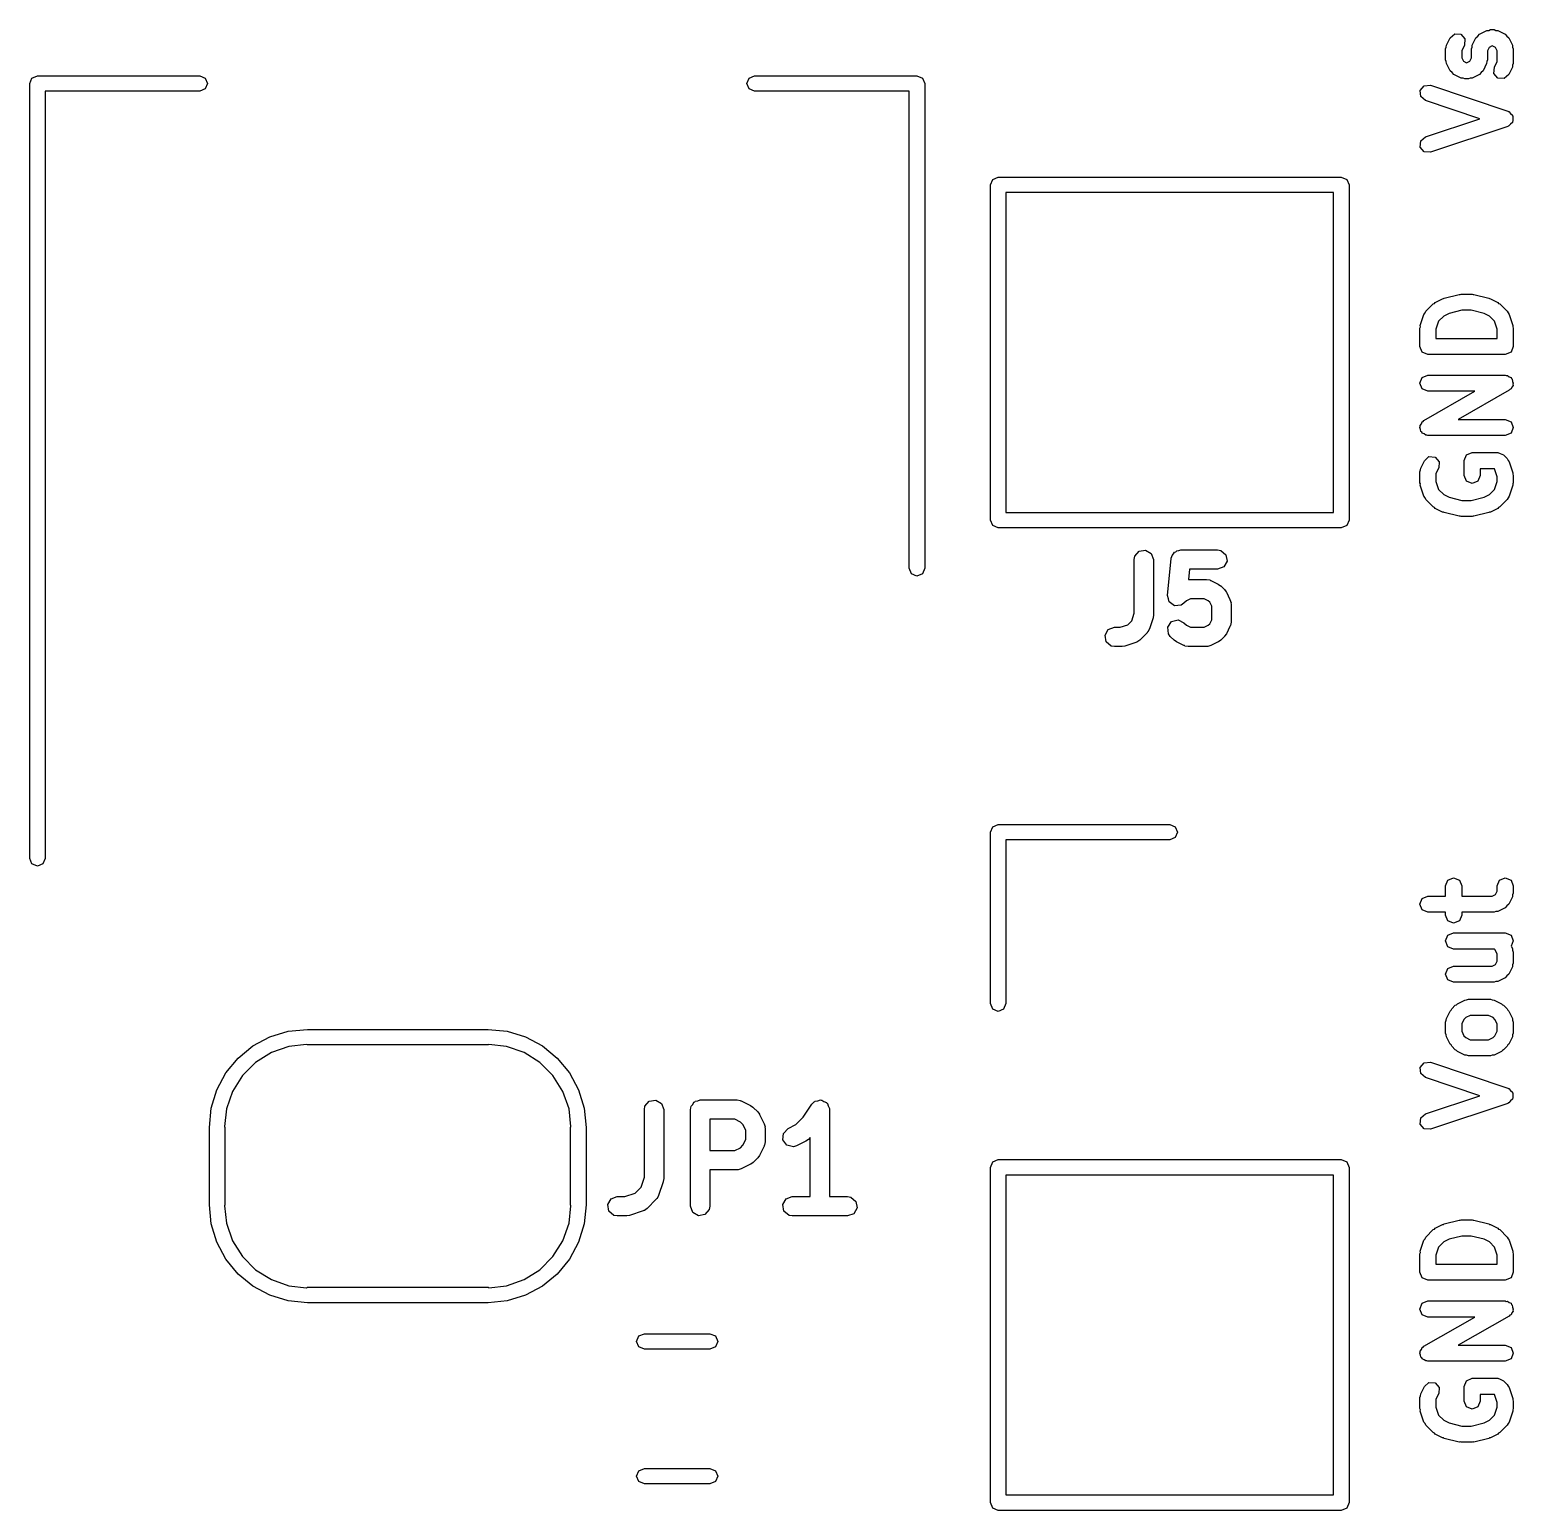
# Model space of a CAD drawing. Extents: x 83 to 117, y -104 to -70.4.
# Drawn here: x 105.13 to 116.63, y -97.25 to -85.77 of the extents above; entities that cross this region are included whole.
import ezdxf

# ---------------------------------------------------------------- set-up
doc = ezdxf.new("R2010")
doc.units = 0
doc.layers.add('BLACK', color=7, linetype='CONTINUOUS')

msp = doc.modelspace()

# ---------------------------------------------------------------- linework, layer by layer
at = {"layer": 'BLACK', "linetype": 'CONTINUOUS'}
for p, q in [((116.144, -85.8292), (116.18, -85.7978)), ((116.18, -85.7978), (116.228, -85.8012)), ((116.228, -85.8012), (116.259, -85.8374)), ((116.344, -85.8292), (116.359, -85.8162)), ((116.359, -85.8162), (116.372, -85.8012)), ((116.372, -85.8012), (116.429, -85.7727)), ((116.429, -85.7727), (116.444, -85.7716)), ((116.444, -85.7716), (116.457, -85.7661)), ((116.457, -85.7661), (116.486, -85.7661)), ((116.486, -85.7661), (116.499, -85.7716)), ((116.499, -85.7716), (116.514, -85.7727)), ((116.514, -85.7727), (116.571, -85.8012)), ((116.571, -85.8012), (116.584, -85.8162)), ((116.584, -85.8162), (116.599, -85.8292)), ((116.109, -85.9143), (116.114, -85.9008)), ((116.109, -86), (116.109, -85.9143)), ((116.114, -85.9008), (116.116, -85.8863)), ((116.116, -85.8863), (116.144, -85.8292)), ((116.256, -85.8851), (116.234, -85.929)), ((116.234, -85.929), (116.234, -85.9852)), ((116.259, -85.8374), (116.256, -85.8851)), ((116.309, -85.9143), (116.314, -85.9008)), ((116.309, -85.9852), (116.309, -85.9143)), ((116.314, -85.9008), (116.316, -85.8863)), ((116.316, -85.8863), (116.344, -85.8292)), ((116.447, -85.9037), (116.434, -85.929)), ((116.434, -85.929), (116.434, -86)), ((116.471, -85.8913), (116.447, -85.9037)), ((116.496, -85.9037), (116.471, -85.8913)), ((116.509, -85.929), (116.496, -85.9037)), ((116.509, -86.0138), (116.509, -85.929)), ((116.599, -85.8292), (116.627, -85.8863)), ((116.627, -85.8863), (116.628, -85.9008)), ((116.628, -85.9008), (116.634, -85.9143)), ((116.634, -85.9143), (116.634, -86.0286)), ((116.114, -86.0134), (116.109, -86)), ((116.116, -86.028), (116.114, -86.0134)), ((116.144, -86.0851), (116.116, -86.028)), ((116.234, -85.9852), (116.247, -86.0106)), ((116.247, -86.0106), (116.271, -86.023)), ((116.271, -86.023), (116.296, -86.0106)), ((116.296, -86.0106), (116.309, -85.9852)), ((116.427, -86.028), (116.399, -86.0851)), ((116.428, -86.0134), (116.427, -86.028)), ((116.434, -86), (116.428, -86.0134)), ((116.487, -86.0578), (116.509, -86.0138)), ((116.628, -86.042), (116.627, -86.0565)), ((116.634, -86.0286), (116.628, -86.042)), ((105.13, -86.1837), (105.148, -86.1412)), ((105.148, -86.1412), (105.19, -86.1237)), ((105.19, -86.1237), (106.45, -86.1237)), ((106.45, -86.1237), (106.492, -86.1412)), ((106.492, -86.1412), (106.51, -86.1837)), ((110.69, -86.1837), (110.708, -86.1412)), ((110.708, -86.1412), (110.75, -86.1237)), ((110.75, -86.1237), (112.01, -86.1237)), ((112.01, -86.1237), (112.052, -86.1412)), ((112.052, -86.1412), (112.07, -86.1837)), ((116.159, -86.0981), (116.144, -86.0851)), ((116.172, -86.113), (116.159, -86.0981)), ((116.229, -86.1416), (116.172, -86.113)), ((116.244, -86.1426), (116.229, -86.1416)), ((116.257, -86.1482), (116.244, -86.1426)), ((116.286, -86.1482), (116.257, -86.1482)), ((116.299, -86.1426), (116.286, -86.1482)), ((116.314, -86.1416), (116.299, -86.1426)), ((116.371, -86.113), (116.314, -86.1416)), ((116.384, -86.0981), (116.371, -86.113)), ((116.399, -86.0851), (116.384, -86.0981)), ((116.484, -86.1055), (116.487, -86.0578)), ((116.515, -86.1416), (116.484, -86.1055)), ((116.563, -86.145), (116.515, -86.1416)), ((116.599, -86.1137), (116.563, -86.145)), ((116.627, -86.0565), (116.599, -86.1137)), ((105.13, -92.1937), (105.13, -86.1837)), ((106.45, -86.2437), (105.25, -86.2437)), ((105.25, -86.2437), (105.25, -92.1937)), ((106.492, -86.2261), (106.45, -86.2437)), ((106.51, -86.1837), (106.492, -86.2261)), ((110.708, -86.2261), (110.69, -86.1837)), ((110.75, -86.2437), (110.708, -86.2261)), ((111.95, -86.2437), (110.75, -86.2437)), ((111.95, -89.9437), (111.95, -86.2437)), ((112.07, -86.1837), (112.07, -89.9437)), ((115.912, -86.2374), (115.943, -86.2012)), ((115.916, -86.2851), (115.912, -86.2374)), ((115.943, -86.2012), (115.991, -86.1978)), ((115.991, -86.1978), (116.591, -86.3978)), ((115.952, -86.3164), (115.916, -86.2851)), ((116.374, -86.4571), (115.952, -86.3164)), ((115.952, -86.5978), (116.374, -86.4571)), ((116.591, -86.3978), (116.595, -86.4009)), ((116.595, -86.4009), (116.599, -86.4012)), ((116.599, -86.4012), (116.612, -86.4162)), ((116.612, -86.4981), (116.599, -86.513)), ((116.612, -86.4162), (116.627, -86.4292)), ((116.627, -86.4851), (116.612, -86.4981)), ((116.627, -86.4292), (116.628, -86.4338)), ((116.628, -86.4804), (116.627, -86.4851)), ((116.628, -86.4338), (116.631, -86.4374)), ((116.631, -86.4769), (116.628, -86.4804)), ((116.631, -86.4374), (116.629, -86.4571)), ((116.629, -86.4571), (116.631, -86.4769)), ((115.916, -86.6292), (115.952, -86.5978)), ((116.591, -86.5164), (115.991, -86.7164)), ((116.595, -86.5134), (116.591, -86.5164)), ((116.599, -86.513), (116.595, -86.5134)), ((115.912, -86.6769), (115.916, -86.6292)), ((115.943, -86.713), (115.912, -86.6769)), ((115.991, -86.7164), (115.943, -86.713)), ((112.58, -86.97), (112.598, -86.9276)), ((112.58, -89.57), (112.58, -86.97)), ((112.598, -86.9276), (112.64, -86.91)), ((112.64, -86.91), (115.3, -86.91)), ((115.3, -86.91), (115.342, -86.9276)), ((115.342, -86.9276), (115.36, -86.97)), ((115.36, -86.97), (115.36, -89.57)), ((112.7, -87.03), (112.7, -89.51)), ((115.24, -87.03), (112.7, -87.03)), ((115.24, -89.51), (115.24, -87.03)), ((116.013, -87.8929), (116.022, -87.889)), ((116.022, -87.889), (116.029, -87.8812)), ((116.029, -87.8812), (116.086, -87.8527)), ((116.086, -87.8527), (116.093, -87.8522)), ((116.093, -87.8522), (116.099, -87.8479)), ((116.099, -87.8479), (116.213, -87.8194)), ((116.213, -87.8194), (116.221, -87.8205)), ((116.221, -87.8205), (116.229, -87.8175)), ((116.229, -87.8175), (116.314, -87.8175)), ((116.314, -87.8175), (116.322, -87.8205)), ((116.322, -87.8205), (116.329, -87.8194)), ((116.329, -87.8194), (116.444, -87.8479)), ((116.444, -87.8479), (116.449, -87.8522)), ((116.449, -87.8522), (116.457, -87.8527)), ((116.457, -87.8527), (116.514, -87.8812)), ((116.514, -87.8812), (116.52, -87.889)), ((116.52, -87.889), (116.53, -87.8929)), ((115.912, -88.0602), (115.941, -87.9745)), ((115.941, -87.9745), (115.95, -87.9635)), ((115.95, -87.9635), (115.956, -87.9501)), ((115.956, -87.9501), (116.013, -87.8929)), ((116.094, -87.9885), (116.055, -88.028)), ((116.136, -87.9675), (116.094, -87.9885)), ((116.236, -87.9425), (116.136, -87.9675)), ((116.307, -87.9425), (116.236, -87.9425)), ((116.407, -87.9675), (116.307, -87.9425)), ((116.449, -87.9885), (116.407, -87.9675)), ((116.488, -88.028), (116.449, -87.9885)), ((116.53, -87.8929), (116.587, -87.9501)), ((116.587, -87.9501), (116.593, -87.9635)), ((116.593, -87.9635), (116.602, -87.9745)), ((116.602, -87.9745), (116.631, -88.0602)), ((115.909, -88.08), (115.913, -88.0705)), ((115.909, -88.2229), (115.909, -88.08)), ((115.913, -88.0705), (115.912, -88.0602)), ((116.055, -88.028), (116.034, -88.0901)), ((116.034, -88.0901), (116.034, -88.1604)), ((116.509, -88.0901), (116.488, -88.028)), ((116.509, -88.1604), (116.509, -88.0901)), ((116.631, -88.0602), (116.63, -88.0705)), ((116.63, -88.0705), (116.634, -88.08)), ((116.634, -88.08), (116.634, -88.2229)), ((115.927, -88.2671), (115.909, -88.2229)), ((116.034, -88.1604), (116.509, -88.1604)), ((116.634, -88.2229), (116.616, -88.2671)), ((115.971, -88.2854), (115.927, -88.2671)), ((116.571, -88.2854), (115.971, -88.2854)), ((116.616, -88.2671), (116.571, -88.2854)), ((115.909, -88.5086), (115.927, -88.4644)), ((115.927, -88.4644), (115.971, -88.4461)), ((115.971, -88.4461), (116.571, -88.4461)), ((116.571, -88.4461), (116.579, -88.4494)), ((116.579, -88.4494), (116.588, -88.4483)), ((116.588, -88.4483), (116.601, -88.4582)), ((116.601, -88.4582), (116.616, -88.4644)), ((116.616, -88.4644), (116.619, -88.4723)), ((115.927, -88.5528), (115.909, -88.5086)), ((115.971, -88.5711), (115.927, -88.5528)), ((115.94, -88.7972), (116.336, -88.5711)), ((116.336, -88.5711), (115.971, -88.5711)), ((116.602, -88.5628), (116.207, -88.7889)), ((116.608, -88.556), (116.602, -88.5628)), ((116.616, -88.5528), (116.608, -88.556)), ((116.622, -88.5378), (116.616, -88.5528)), ((116.619, -88.4723), (116.626, -88.4776)), ((116.632, -88.525), (116.622, -88.5378)), ((116.626, -88.4776), (116.628, -88.4936)), ((116.628, -88.4936), (116.634, -88.5086)), ((116.634, -88.5086), (116.631, -88.5165)), ((116.631, -88.5165), (116.632, -88.525)), ((115.921, -88.8222), (115.927, -88.8072)), ((115.927, -88.8072), (115.935, -88.8039)), ((115.935, -88.8039), (115.94, -88.7972)), ((116.207, -88.7889), (116.571, -88.7889)), ((116.571, -88.7889), (116.616, -88.8072)), ((116.616, -88.8072), (116.634, -88.8514)), ((115.909, -88.8514), (115.912, -88.8435)), ((115.915, -88.8664), (115.909, -88.8514)), ((115.911, -88.835), (115.921, -88.8222)), ((115.912, -88.8435), (115.911, -88.835)), ((115.917, -88.8824), (115.915, -88.8664)), ((115.924, -88.8877), (115.917, -88.8824)), ((115.927, -88.8956), (115.924, -88.8877)), ((115.942, -88.9018), (115.927, -88.8956)), ((115.955, -88.9117), (115.942, -88.9018)), ((115.963, -88.9106), (115.955, -88.9117)), ((115.971, -88.9139), (115.963, -88.9106)), ((116.571, -88.9139), (115.971, -88.9139)), ((116.616, -88.8956), (116.571, -88.9139)), ((116.634, -88.8514), (116.616, -88.8956)), ((115.916, -89.1663), (115.944, -89.1092)), ((115.944, -89.1092), (115.98, -89.0778)), ((115.98, -89.0778), (116.028, -89.0812)), ((116.028, -89.0812), (116.059, -89.1174)), ((116.059, -89.1174), (116.056, -89.1651)), ((116.252, -89.1086), (116.27, -89.0644)), ((116.252, -89.2229), (116.252, -89.1086)), ((116.27, -89.0644), (116.314, -89.0461)), ((116.314, -89.0461), (116.514, -89.0461)), ((116.514, -89.0461), (116.533, -89.0537)), ((116.533, -89.0537), (116.558, -89.0644)), ((116.558, -89.0644), (116.587, -89.0929)), ((116.587, -89.0929), (116.593, -89.1064)), ((116.593, -89.1064), (116.602, -89.1174)), ((116.602, -89.1174), (116.631, -89.2031)), ((115.909, -89.1943), (115.914, -89.1808)), ((115.909, -89.28), (115.909, -89.1943)), ((115.914, -89.1808), (115.916, -89.1663)), ((116.056, -89.1651), (116.034, -89.209)), ((116.034, -89.209), (116.034, -89.2699)), ((116.034, -89.2699), (116.055, -89.332)), ((116.27, -89.2671), (116.252, -89.2229)), ((116.314, -89.2854), (116.27, -89.2671)), ((116.358, -89.2671), (116.314, -89.2854)), ((116.377, -89.2229), (116.358, -89.2671)), ((116.488, -89.1711), (116.377, -89.1711)), ((116.377, -89.1711), (116.377, -89.2229)), ((116.509, -89.233), (116.488, -89.1711)), ((116.488, -89.332), (116.509, -89.2699)), ((116.509, -89.2699), (116.509, -89.233)), ((116.631, -89.2031), (116.63, -89.2134)), ((116.63, -89.2134), (116.634, -89.2229)), ((116.634, -89.2229), (116.634, -89.28)), ((115.913, -89.2895), (115.909, -89.28)), ((115.912, -89.2998), (115.913, -89.2895)), ((115.941, -89.3855), (115.912, -89.2998)), ((115.95, -89.3965), (115.941, -89.3855)), ((116.055, -89.332), (116.094, -89.3715)), ((116.094, -89.3715), (116.136, -89.3925)), ((116.407, -89.3925), (116.449, -89.3715)), ((116.449, -89.3715), (116.488, -89.332)), ((116.602, -89.3855), (116.593, -89.3965)), ((116.631, -89.2998), (116.602, -89.3855)), ((116.634, -89.28), (116.63, -89.2895)), ((116.63, -89.2895), (116.631, -89.2998)), ((115.956, -89.4099), (115.95, -89.3965)), ((116.013, -89.4671), (115.956, -89.4099)), ((116.022, -89.471), (116.013, -89.4671)), ((116.029, -89.4788), (116.022, -89.471)), ((116.086, -89.5073), (116.029, -89.4788)), ((116.136, -89.3925), (116.236, -89.4175)), ((116.236, -89.4175), (116.307, -89.4175)), ((116.307, -89.4175), (116.407, -89.3925)), ((116.514, -89.4788), (116.457, -89.5073)), ((116.52, -89.471), (116.514, -89.4788)), ((116.53, -89.4671), (116.52, -89.471)), ((116.587, -89.4099), (116.53, -89.4671)), ((116.593, -89.3965), (116.587, -89.4099)), ((112.598, -89.6124), (112.58, -89.57)), ((112.64, -89.63), (112.598, -89.6124)), ((112.7, -89.51), (115.24, -89.51)), ((115.342, -89.6124), (115.3, -89.63)), ((115.36, -89.57), (115.342, -89.6124)), ((116.093, -89.5078), (116.086, -89.5073)), ((116.099, -89.5121), (116.093, -89.5078)), ((116.213, -89.5406), (116.099, -89.5121)), ((116.221, -89.5395), (116.213, -89.5406)), ((116.229, -89.5425), (116.221, -89.5395)), ((116.314, -89.5425), (116.229, -89.5425)), ((116.322, -89.5395), (116.314, -89.5425)), ((116.329, -89.5406), (116.322, -89.5395)), ((116.444, -89.5121), (116.329, -89.5406)), ((116.449, -89.5078), (116.444, -89.5121)), ((116.457, -89.5073), (116.449, -89.5078)), ((115.3, -89.63), (112.64, -89.63)), ((113.7, -89.8505), (113.733, -89.8112)), ((113.733, -89.8112), (113.783, -89.8023)), ((113.783, -89.8023), (113.827, -89.8279)), ((113.827, -89.8279), (113.845, -89.8761)), ((113.983, -89.8604), (113.988, -89.8436)), ((113.988, -89.8436), (114, -89.8325)), ((114, -89.8325), (114.008, -89.8187)), ((114.008, -89.8187), (114.017, -89.8151)), ((114.017, -89.8151), (114.025, -89.8078)), ((114.025, -89.8078), (114.041, -89.8066)), ((114.041, -89.8066), (114.056, -89.8011)), ((114.056, -89.8011), (114.341, -89.8011)), ((114.341, -89.8011), (114.367, -89.8057)), ((114.367, -89.8057), (114.406, -89.8386)), ((114.406, -89.8386), (114.415, -89.8892)), ((111.968, -89.9861), (111.95, -89.9437)), ((112.07, -89.9437), (112.052, -89.9861)), ((113.695, -89.8761), (113.7, -89.8505)), ((113.695, -90.2925), (113.695, -89.8761)), ((113.845, -89.8761), (113.845, -90.3047)), ((113.953, -90.1544), (113.981, -89.8687)), ((113.981, -89.8687), (113.982, -89.8648)), ((113.982, -89.8631), (113.983, -89.8604)), ((113.982, -89.8648), (113.982, -89.8631)), ((114.124, -89.9511), (114.116, -90.0297)), ((114.341, -89.9511), (114.124, -89.9511)), ((114.39, -89.9336), (114.341, -89.9511)), ((114.415, -89.8892), (114.39, -89.9336)), ((112.01, -90.0037), (111.968, -89.9861)), ((112.052, -89.9861), (112.01, -90.0037)), ((114.116, -90.0297), (114.256, -90.0297)), ((114.256, -90.0297), (114.281, -90.0342)), ((114.281, -90.0342), (114.285, -90.0371)), ((114.285, -90.0371), (114.289, -90.0376)), ((114.289, -90.0376), (114.346, -90.0662)), ((114.346, -90.0662), (114.364, -90.0795)), ((113.952, -90.1553), (113.953, -90.1549)), ((113.959, -90.1797), (113.952, -90.1553)), ((113.953, -90.1549), (113.953, -90.1544)), ((113.965, -90.2041), (113.959, -90.1797)), ((114.131, -90.1797), (114.1, -90.1949)), ((114.238, -90.1797), (114.131, -90.1797)), ((114.268, -90.1949), (114.238, -90.1797)), ((114.364, -90.0795), (114.366, -90.0802)), ((114.366, -90.0802), (114.394, -90.1088)), ((114.394, -90.1088), (114.407, -90.1272)), ((114.407, -90.1272), (114.409, -90.1283)), ((114.409, -90.1283), (114.437, -90.1854)), ((114.437, -90.1854), (114.445, -90.2104)), ((113.676, -90.3499), (113.695, -90.2925)), ((113.845, -90.3047), (113.841, -90.3268)), ((113.966, -90.2044), (113.965, -90.2041)), ((113.966, -90.2049), (113.966, -90.2044)), ((113.986, -90.2193), (113.966, -90.2049)), ((114.007, -90.234), (113.986, -90.2193)), ((114.008, -90.2343), (114.007, -90.234)), ((114.007, -90.234), (114.007, -90.234)), ((114.033, -90.2321), (114.008, -90.2343)), ((114.058, -90.2302), (114.033, -90.2321)), ((114.059, -90.2298), (114.058, -90.2299)), ((114.058, -90.2299), (114.058, -90.2302)), ((114.08, -90.2149), (114.059, -90.2298)), ((114.1, -90.1949), (114.08, -90.2149)), ((114.28, -90.2063), (114.268, -90.1949)), ((114.295, -90.2367), (114.28, -90.2063)), ((114.295, -90.3441), (114.295, -90.2367)), ((114.445, -90.2104), (114.443, -90.2148)), ((114.443, -90.2148), (114.445, -90.219)), ((114.445, -90.219), (114.445, -90.3618)), ((113.468, -90.4631), (113.493, -90.4187)), ((113.493, -90.4187), (113.541, -90.4011)), ((113.541, -90.4011), (113.586, -90.4011)), ((113.586, -90.4011), (113.644, -90.382)), ((113.644, -90.382), (113.676, -90.3499)), ((113.813, -90.4141), (113.8, -90.437)), ((113.841, -90.3284), (113.813, -90.4141)), ((113.841, -90.3268), (113.841, -90.3284)), ((113.955, -90.3996), (113.984, -90.3575)), ((113.959, -90.4507), (113.955, -90.3996)), ((113.984, -90.3575), (114.034, -90.3443)), ((114.034, -90.3443), (114.08, -90.366)), ((114.08, -90.366), (114.1, -90.3859)), ((114.1, -90.3859), (114.131, -90.4011)), ((114.131, -90.4011), (114.238, -90.4011)), ((114.238, -90.4011), (114.268, -90.3859)), ((114.268, -90.3859), (114.28, -90.3746)), ((114.28, -90.3746), (114.295, -90.3441)), ((114.437, -90.3954), (114.409, -90.4525)), ((114.438, -90.3909), (114.437, -90.3954)), ((114.44, -90.3875), (114.438, -90.3909)), ((114.445, -90.3618), (114.44, -90.3875)), ((113.476, -90.5136), (113.468, -90.4631)), ((113.516, -90.5466), (113.476, -90.5136)), ((113.708, -90.5187), (113.622, -90.5473)), ((113.712, -90.5159), (113.708, -90.5187)), ((113.716, -90.5155), (113.712, -90.5159)), ((113.737, -90.5006), (113.716, -90.5155)), ((113.794, -90.4434), (113.737, -90.5006)), ((113.796, -90.4394), (113.794, -90.4434)), ((113.8, -90.437), (113.796, -90.4394)), ((113.974, -90.472), (113.959, -90.4507)), ((114.003, -90.5006), (113.974, -90.472)), ((114.004, -90.5013), (114.003, -90.5006)), ((114.022, -90.5146), (114.004, -90.5013)), ((114.079, -90.5432), (114.022, -90.5146)), ((114.346, -90.5146), (114.289, -90.5432)), ((114.348, -90.5135), (114.346, -90.5146)), ((114.366, -90.5006), (114.348, -90.5135)), ((114.394, -90.472), (114.366, -90.5006)), ((114.395, -90.4705), (114.394, -90.472)), ((114.409, -90.4525), (114.395, -90.4705)), ((113.541, -90.5511), (113.516, -90.5466)), ((113.599, -90.5511), (113.541, -90.5511)), ((113.6, -90.5506), (113.599, -90.5511)), ((113.622, -90.5473), (113.6, -90.5506)), ((114.084, -90.5437), (114.079, -90.5432)), ((114.087, -90.5466), (114.084, -90.5437)), ((114.113, -90.5511), (114.087, -90.5466)), ((114.256, -90.5511), (114.113, -90.5511)), ((114.26, -90.5496), (114.256, -90.5511)), ((114.264, -90.5506), (114.26, -90.5496)), ((114.289, -90.5432), (114.264, -90.5506)), ((112.58, -91.99), (112.598, -91.9476)), ((112.58, -93.32), (112.58, -91.99)), ((112.598, -91.9476), (112.64, -91.93)), ((112.64, -91.93), (113.97, -91.93)), ((113.97, -91.93), (114.012, -91.9476)), ((114.012, -91.9476), (114.03, -91.99)), ((114.03, -91.99), (114.012, -92.0324)), ((113.97, -92.05), (112.7, -92.05)), ((112.7, -92.05), (112.7, -93.32)), ((114.012, -92.0324), (113.97, -92.05)), ((105.148, -92.2361), (105.13, -92.1937)), ((105.19, -92.2537), (105.148, -92.2361)), ((105.232, -92.2361), (105.19, -92.2537)), ((105.25, -92.1937), (105.232, -92.2361)), ((116.109, -92.4057), (116.127, -92.3615)), ((116.127, -92.3615), (116.171, -92.3432)), ((116.171, -92.3432), (116.216, -92.3615)), ((116.216, -92.3615), (116.234, -92.4057)), ((116.509, -92.4057), (116.527, -92.3615)), ((116.527, -92.3615), (116.571, -92.3432)), ((116.571, -92.3432), (116.616, -92.3615)), ((116.616, -92.3615), (116.634, -92.4057)), ((115.927, -92.5044), (115.971, -92.4861)), ((115.971, -92.4861), (116.109, -92.4861)), ((116.109, -92.4861), (116.109, -92.4057)), ((116.234, -92.4057), (116.234, -92.4861)), ((116.234, -92.4861), (116.471, -92.4861)), ((116.471, -92.4861), (116.496, -92.4734)), ((116.496, -92.4734), (116.509, -92.4481)), ((116.509, -92.4481), (116.509, -92.4057)), ((116.627, -92.4908), (116.599, -92.548)), ((116.628, -92.4763), (116.627, -92.4908)), ((116.634, -92.4629), (116.628, -92.4763)), ((116.634, -92.4057), (116.634, -92.4629)), ((115.909, -92.5486), (115.927, -92.5044)), ((115.927, -92.5928), (115.909, -92.5486)), ((115.971, -92.6111), (115.927, -92.5928)), ((116.499, -92.6055), (116.486, -92.6111)), ((116.514, -92.6045), (116.499, -92.6055)), ((116.571, -92.5759), (116.514, -92.6045)), ((116.584, -92.5609), (116.571, -92.5759)), ((116.599, -92.548), (116.584, -92.5609)), ((116.109, -92.6111), (115.971, -92.6111)), ((116.109, -92.6343), (116.109, -92.6111)), ((116.127, -92.6785), (116.109, -92.6343)), ((116.171, -92.6968), (116.127, -92.6785)), ((116.216, -92.6785), (116.171, -92.6968)), ((116.234, -92.6343), (116.216, -92.6785)), ((116.486, -92.6111), (116.234, -92.6111)), ((116.234, -92.6111), (116.234, -92.6343)), ((116.109, -92.8343), (116.127, -92.7901)), ((116.127, -92.8785), (116.109, -92.8343)), ((116.127, -92.7901), (116.171, -92.7718)), ((116.171, -92.7718), (116.571, -92.7718)), ((116.571, -92.7718), (116.616, -92.7901)), ((116.616, -92.7901), (116.634, -92.8343)), ((116.634, -92.8343), (116.618, -92.8731)), ((116.171, -92.8968), (116.127, -92.8785)), ((116.488, -92.8968), (116.171, -92.8968)), ((116.491, -92.8999), (116.488, -92.8968)), ((116.509, -92.9348), (116.491, -92.8999)), ((116.509, -92.991), (116.509, -92.9348)), ((116.618, -92.8731), (116.627, -92.892)), ((116.627, -92.892), (116.628, -92.9066)), ((116.628, -92.9066), (116.634, -92.92)), ((116.634, -92.92), (116.634, -93.0057)), ((116.109, -93.0914), (116.127, -93.0472)), ((116.127, -93.0472), (116.171, -93.0289)), ((116.171, -93.0289), (116.471, -93.0289)), ((116.471, -93.0289), (116.496, -93.0163)), ((116.496, -93.0163), (116.509, -92.991)), ((116.627, -93.0337), (116.599, -93.0908)), ((116.628, -93.0192), (116.627, -93.0337)), ((116.634, -93.0057), (116.628, -93.0192)), ((116.127, -93.1356), (116.109, -93.0914)), ((116.171, -93.1539), (116.127, -93.1356)), ((116.486, -93.1539), (116.171, -93.1539)), ((116.499, -93.1484), (116.486, -93.1539)), ((116.514, -93.1473), (116.499, -93.1484)), ((116.571, -93.1188), (116.514, -93.1473)), ((116.584, -93.1038), (116.571, -93.1188)), ((116.599, -93.0908), (116.584, -93.1038)), ((116.201, -93.3212), (116.258, -93.2927)), ((116.258, -93.2927), (116.272, -93.2916)), ((116.272, -93.2916), (116.286, -93.2861)), ((116.286, -93.2861), (116.457, -93.2861)), ((116.457, -93.2861), (116.471, -93.2916)), ((116.471, -93.2916), (116.485, -93.2927)), ((116.485, -93.2927), (116.542, -93.3212)), ((112.598, -93.3624), (112.58, -93.32)), ((112.64, -93.38), (112.598, -93.3624)), ((112.682, -93.3624), (112.64, -93.38)), ((112.7, -93.32), (112.682, -93.3624)), ((116.116, -93.4349), (116.144, -93.3778)), ((116.144, -93.3778), (116.152, -93.371)), ((116.152, -93.371), (116.156, -93.3615)), ((116.156, -93.3615), (116.184, -93.3329)), ((116.184, -93.3329), (116.194, -93.329)), ((116.194, -93.329), (116.201, -93.3212)), ((116.3, -93.4111), (116.266, -93.4285)), ((116.442, -93.4111), (116.3, -93.4111)), ((116.477, -93.4285), (116.442, -93.4111)), ((116.542, -93.3212), (116.549, -93.329)), ((116.549, -93.329), (116.558, -93.3329)), ((116.558, -93.3329), (116.587, -93.3615)), ((116.587, -93.3615), (116.591, -93.371)), ((116.591, -93.371), (116.599, -93.3778)), ((116.599, -93.3778), (116.627, -93.4349)), ((107.135, -93.5346), (107.284, -93.52)), ((107.284, -93.52), (107.284, -93.52)), ((107.284, -93.52), (108.684, -93.52)), ((108.684, -93.52), (108.832, -93.5346)), ((116.109, -93.4629), (116.114, -93.4494)), ((116.109, -93.5486), (116.109, -93.4629)), ((116.114, -93.4494), (116.116, -93.4349)), ((116.251, -93.4427), (116.234, -93.4776)), ((116.234, -93.4776), (116.234, -93.5338)), ((116.266, -93.4285), (116.251, -93.4427)), ((116.491, -93.4427), (116.477, -93.4285)), ((116.509, -93.4776), (116.491, -93.4427)), ((116.509, -93.5338), (116.509, -93.4776)), ((116.627, -93.4349), (116.628, -93.4494)), ((116.628, -93.4494), (116.634, -93.4629)), ((116.634, -93.4629), (116.634, -93.5486)), ((106.861, -93.6481), (106.993, -93.5779)), ((106.993, -93.5779), (107.135, -93.5346)), ((107.276, -93.6368), (107.14, -93.6521)), ((107.284, -93.64), (107.276, -93.6368)), ((108.684, -93.64), (107.284, -93.64)), ((108.691, -93.6368), (108.684, -93.64)), ((108.827, -93.6521), (108.691, -93.6368)), ((108.832, -93.5346), (108.974, -93.5779)), ((108.974, -93.5779), (109.106, -93.6481)), ((116.114, -93.562), (116.109, -93.5486)), ((116.116, -93.5765), (116.114, -93.562)), ((116.144, -93.6337), (116.116, -93.5765)), ((116.152, -93.6404), (116.144, -93.6337)), ((116.156, -93.6499), (116.152, -93.6404)), ((116.234, -93.5338), (116.251, -93.5687)), ((116.251, -93.5687), (116.266, -93.5829)), ((116.266, -93.5829), (116.3, -93.6004)), ((116.3, -93.6004), (116.442, -93.6004)), ((116.442, -93.6004), (116.477, -93.5829)), ((116.477, -93.5829), (116.491, -93.5687)), ((116.491, -93.5687), (116.509, -93.5338)), ((116.591, -93.6404), (116.587, -93.6499)), ((116.599, -93.6337), (116.591, -93.6404)), ((116.627, -93.5765), (116.599, -93.6337)), ((116.628, -93.562), (116.627, -93.5765)), ((116.634, -93.5486), (116.628, -93.562)), ((106.652, -93.8578), (106.746, -93.7426)), ((106.746, -93.7426), (106.861, -93.6481)), ((107.004, -93.6997), (106.882, -93.7765)), ((107.14, -93.6521), (107.004, -93.6997)), ((108.963, -93.6997), (108.827, -93.6521)), ((109.085, -93.7765), (108.963, -93.6997)), ((109.106, -93.6481), (109.221, -93.7426)), ((109.221, -93.7426), (109.316, -93.8578)), ((116.184, -93.6785), (116.156, -93.6499)), ((116.194, -93.6824), (116.184, -93.6785)), ((116.201, -93.6902), (116.194, -93.6824)), ((116.258, -93.7188), (116.201, -93.6902)), ((116.272, -93.7198), (116.258, -93.7188)), ((116.286, -93.7254), (116.272, -93.7198)), ((116.457, -93.7254), (116.286, -93.7254)), ((116.471, -93.7198), (116.457, -93.7254)), ((116.485, -93.7188), (116.471, -93.7198)), ((116.542, -93.6902), (116.485, -93.7188)), ((116.549, -93.6824), (116.542, -93.6902)), ((116.558, -93.6785), (116.549, -93.6824)), ((116.587, -93.6499), (116.558, -93.6785)), ((106.581, -93.9892), (106.652, -93.8578)), ((106.882, -93.7765), (106.78, -93.8784)), ((109.187, -93.8784), (109.085, -93.7765)), ((109.316, -93.8578), (109.386, -93.9892)), ((115.912, -93.8145), (115.943, -93.7784)), ((115.916, -93.8622), (115.912, -93.8145)), ((115.952, -93.8936), (115.916, -93.8622)), ((115.943, -93.7784), (115.991, -93.775)), ((115.991, -93.775), (116.591, -93.975)), ((106.78, -93.8784), (106.703, -94.0006)), ((109.264, -94.0006), (109.187, -93.8784)), ((116.374, -94.0343), (115.952, -93.8936)), ((116.591, -93.975), (116.595, -93.9781)), ((116.595, -93.9781), (116.599, -93.9784)), ((116.599, -93.9784), (116.612, -93.9933)), ((106.538, -94.1317), (106.581, -93.9892)), ((106.703, -94.0006), (106.656, -94.1367)), ((109.312, -94.1367), (109.264, -94.0006)), ((109.386, -93.9892), (109.429, -94.1317)), ((109.901, -94.1161), (109.934, -94.0768)), ((109.934, -94.0768), (109.985, -94.0679)), ((109.985, -94.0679), (110.029, -94.0936)), ((110.029, -94.0936), (110.047, -94.1418)), ((110.258, -94.1161), (110.271, -94.1012)), ((110.271, -94.1012), (110.281, -94.0843)), ((110.281, -94.0843), (110.287, -94.082)), ((110.287, -94.082), (110.291, -94.0768)), ((110.291, -94.0768), (110.311, -94.0734)), ((110.311, -94.0734), (110.329, -94.0668)), ((110.329, -94.0668), (110.615, -94.0668)), ((110.615, -94.0668), (110.64, -94.0713)), ((110.64, -94.0713), (110.644, -94.0742)), ((110.644, -94.0742), (110.648, -94.0747)), ((110.648, -94.0747), (110.72, -94.1104)), ((111.128, -94.2011), (111.195, -94.1002)), ((111.195, -94.1002), (111.213, -94.0813)), ((111.213, -94.0813), (111.217, -94.0801)), ((111.217, -94.0801), (111.22, -94.0768)), ((111.22, -94.0768), (111.241, -94.073)), ((111.241, -94.073), (111.262, -94.0669)), ((111.262, -94.0669), (111.266, -94.0687)), ((111.266, -94.0687), (111.271, -94.0679)), ((111.271, -94.0679), (111.289, -94.0788)), ((111.289, -94.0788), (111.309, -94.0875)), ((111.309, -94.0875), (111.311, -94.0914)), ((111.311, -94.0914), (111.315, -94.0936)), ((111.315, -94.0936), (111.322, -94.114)), ((115.952, -94.175), (116.374, -94.0343)), ((116.591, -94.0936), (115.991, -94.2936)), ((116.595, -94.0905), (116.591, -94.0936)), ((116.599, -94.0902), (116.595, -94.0905)), ((116.612, -94.0752), (116.599, -94.0902)), ((116.612, -93.9933), (116.627, -94.0063)), ((116.627, -94.0622), (116.612, -94.0752)), ((116.627, -94.0063), (116.628, -94.011)), ((116.628, -94.0576), (116.627, -94.0622)), ((116.628, -94.011), (116.631, -94.0145)), ((116.631, -94.054), (116.628, -94.0576)), ((116.631, -94.0145), (116.629, -94.0343)), ((116.629, -94.0343), (116.631, -94.054)), ((106.524, -94.28), (106.538, -94.1317)), ((106.656, -94.1367), (106.64, -94.2723)), ((109.327, -94.2723), (109.312, -94.1367)), ((109.429, -94.1317), (109.444, -94.2799)), ((109.897, -94.1418), (109.901, -94.1161)), ((109.897, -94.6653), (109.897, -94.1418)), ((110.047, -94.1418), (110.047, -94.6775)), ((110.254, -94.1418), (110.256, -94.132)), ((110.254, -94.8918), (110.254, -94.1418)), ((110.255, -94.1288), (110.257, -94.1259)), ((110.256, -94.132), (110.255, -94.1288)), ((110.257, -94.1259), (110.258, -94.1161)), ((110.404, -94.2168), (110.404, -94.4596)), ((110.597, -94.2168), (110.404, -94.2168)), ((110.642, -94.2391), (110.597, -94.2168)), ((110.72, -94.1104), (110.738, -94.1238)), ((110.738, -94.1238), (110.739, -94.1245)), ((110.739, -94.1245), (110.775, -94.1602)), ((110.775, -94.1602), (110.788, -94.1785)), ((110.788, -94.1785), (110.789, -94.1797)), ((110.789, -94.1797), (110.825, -94.2511)), ((111.07, -94.2587), (111.128, -94.2011)), ((111.322, -94.114), (111.332, -94.1335)), ((111.332, -94.1335), (111.331, -94.1377)), ((111.331, -94.1377), (111.333, -94.1418)), ((111.333, -94.1418), (111.333, -94.8168)), ((115.912, -94.254), (115.916, -94.2063)), ((115.916, -94.2063), (115.952, -94.175)), ((106.524, -94.88), (106.524, -94.28)), ((106.64, -94.2723), (106.644, -94.28)), ((106.644, -94.28), (106.644, -94.88)), ((109.324, -94.28), (109.327, -94.2723)), ((109.324, -94.88), (109.324, -94.28)), ((109.444, -94.2799), (109.444, -94.28)), ((109.444, -94.28), (109.444, -94.88)), ((110.66, -94.2576), (110.642, -94.2391)), ((110.683, -94.3023), (110.66, -94.2576)), ((110.683, -94.3741), (110.683, -94.3023)), ((110.825, -94.2511), (110.832, -94.2761)), ((110.832, -94.2761), (110.831, -94.2804)), ((110.831, -94.2804), (110.833, -94.2846)), ((110.833, -94.2846), (110.833, -94.3918)), ((110.971, -94.3774), (110.974, -94.3262)), ((110.974, -94.3262), (111.01, -94.289)), ((111.01, -94.289), (111.07, -94.2587)), ((115.943, -94.2902), (115.912, -94.254)), ((115.991, -94.2936), (115.943, -94.2902)), ((110.597, -94.4596), (110.642, -94.4373)), ((110.642, -94.4373), (110.66, -94.4188)), ((110.66, -94.4188), (110.683, -94.3741)), ((110.825, -94.4253), (110.789, -94.4967)), ((110.828, -94.4174), (110.825, -94.4209)), ((110.825, -94.4209), (110.825, -94.4253)), ((110.833, -94.3918), (110.828, -94.4174)), ((111.002, -94.4187), (110.971, -94.3774)), ((111.052, -94.4306), (111.002, -94.4187)), ((111.077, -94.4231), (111.052, -94.4306)), ((111.148, -94.3874), (111.077, -94.4231)), ((111.149, -94.3862), (111.148, -94.3874)), ((111.168, -94.3734), (111.149, -94.3862)), ((111.183, -94.3586), (111.168, -94.3734)), ((111.183, -94.8168), (111.183, -94.3586)), ((110.404, -94.4596), (110.597, -94.4596)), ((110.739, -94.552), (110.721, -94.5648)), ((110.775, -94.5162), (110.739, -94.552)), ((110.776, -94.5148), (110.775, -94.5162)), ((110.789, -94.4967), (110.776, -94.5148)), ((112.58, -94.59), (112.598, -94.5476)), ((112.598, -94.5476), (112.64, -94.53)), ((112.64, -94.53), (115.3, -94.53)), ((115.3, -94.53), (115.342, -94.5476)), ((115.342, -94.5476), (115.36, -94.59)), ((109.871, -94.7441), (109.897, -94.6653)), ((110.047, -94.6775), (110.043, -94.6996)), ((110.615, -94.6096), (110.404, -94.6096)), ((110.404, -94.6096), (110.404, -94.8918)), ((110.619, -94.6081), (110.615, -94.6096)), ((110.623, -94.6091), (110.619, -94.6081)), ((110.648, -94.6017), (110.623, -94.6091)), ((110.72, -94.566), (110.648, -94.6017)), ((110.721, -94.5648), (110.72, -94.566)), ((112.58, -97.19), (112.58, -94.59)), ((112.7, -94.65), (112.7, -97.13)), ((115.24, -94.65), (112.7, -94.65)), ((115.24, -97.13), (115.24, -94.65)), ((115.36, -94.59), (115.36, -97.19)), ((109.745, -94.8168), (109.824, -94.7905)), ((109.824, -94.7905), (109.871, -94.7441)), ((110.043, -94.7012), (110.007, -94.8084)), ((110.043, -94.6996), (110.043, -94.7012)), ((106.538, -95.0283), (106.524, -94.88)), ((106.524, -94.88), (106.524, -94.88)), ((106.644, -94.88), (106.64, -94.8877)), ((106.64, -94.8877), (106.656, -95.0233)), ((109.312, -95.0233), (109.327, -94.8877)), ((109.327, -94.8877), (109.324, -94.88)), ((109.444, -94.88), (109.429, -95.0283)), ((109.612, -94.8788), (109.638, -94.8343)), ((109.621, -94.9293), (109.612, -94.8788)), ((109.638, -94.8343), (109.686, -94.8168)), ((109.686, -94.8168), (109.745, -94.8168)), ((109.989, -94.8377), (109.918, -94.9091)), ((109.991, -94.8336), (109.989, -94.8377)), ((109.995, -94.8313), (109.991, -94.8336)), ((110.007, -94.8084), (109.995, -94.8313)), ((110.271, -94.94), (110.254, -94.8918)), ((110.404, -94.8918), (110.399, -94.9174)), ((110.969, -94.8788), (110.995, -94.8343)), ((110.978, -94.9293), (110.969, -94.8788)), ((110.995, -94.8343), (111.043, -94.8168)), ((111.043, -94.8168), (111.183, -94.8168)), ((111.333, -94.8168), (111.472, -94.8168)), ((111.472, -94.8168), (111.497, -94.8213)), ((111.497, -94.8213), (111.537, -94.8543)), ((111.546, -94.9048), (111.52, -94.9492)), ((111.537, -94.8543), (111.546, -94.9048)), ((109.66, -94.9623), (109.621, -94.9293)), ((109.686, -94.9668), (109.66, -94.9623)), ((109.758, -94.9668), (109.686, -94.9668)), ((109.759, -94.9662), (109.758, -94.9668)), ((109.781, -94.9629), (109.759, -94.9662)), ((109.888, -94.9272), (109.781, -94.9629)), ((109.892, -94.9244), (109.888, -94.9272)), ((109.896, -94.924), (109.892, -94.9244)), ((109.918, -94.9091), (109.896, -94.924)), ((110.316, -94.9656), (110.271, -94.94)), ((110.366, -94.9567), (110.316, -94.9656)), ((110.399, -94.9174), (110.366, -94.9567)), ((111.018, -94.9623), (110.978, -94.9293)), ((111.043, -94.9668), (111.018, -94.9623)), ((111.472, -94.9668), (111.043, -94.9668)), ((111.52, -94.9492), (111.472, -94.9668)), ((116.099, -95.0279), (116.213, -94.9994)), ((116.213, -94.9994), (116.221, -95.0005)), ((116.221, -95.0005), (116.229, -94.9975)), ((116.229, -94.9975), (116.314, -94.9975)), ((116.314, -94.9975), (116.322, -95.0005)), ((116.322, -95.0005), (116.329, -94.9994)), ((116.329, -94.9994), (116.444, -95.0279)), ((106.581, -95.1708), (106.538, -95.0283)), ((106.656, -95.0233), (106.703, -95.1594)), ((109.264, -95.1594), (109.312, -95.0233)), ((109.429, -95.0283), (109.386, -95.1708)), ((115.95, -95.1435), (115.956, -95.1301)), ((115.956, -95.1301), (116.013, -95.0729)), ((116.013, -95.0729), (116.022, -95.069)), ((116.022, -95.069), (116.029, -95.0612)), ((116.029, -95.0612), (116.086, -95.0327)), ((116.086, -95.0327), (116.093, -95.0322)), ((116.093, -95.0322), (116.099, -95.0279)), ((116.236, -95.1225), (116.136, -95.1475)), ((116.307, -95.1225), (116.236, -95.1225)), ((116.407, -95.1475), (116.307, -95.1225)), ((116.444, -95.0279), (116.449, -95.0322)), ((116.449, -95.0322), (116.457, -95.0327)), ((116.457, -95.0327), (116.514, -95.0612)), ((116.514, -95.0612), (116.52, -95.069)), ((116.52, -95.069), (116.53, -95.0729)), ((116.53, -95.0729), (116.587, -95.1301)), ((116.587, -95.1301), (116.593, -95.1435)), ((106.652, -95.3022), (106.581, -95.1708)), ((106.703, -95.1594), (106.78, -95.2816)), ((109.187, -95.2816), (109.264, -95.1594)), ((109.386, -95.1708), (109.316, -95.3022)), ((115.909, -95.26), (115.913, -95.2505)), ((115.912, -95.2402), (115.941, -95.1545)), ((115.913, -95.2505), (115.912, -95.2402)), ((115.941, -95.1545), (115.95, -95.1435)), ((116.055, -95.208), (116.034, -95.2701)), ((116.094, -95.1685), (116.055, -95.208)), ((116.136, -95.1475), (116.094, -95.1685)), ((116.449, -95.1685), (116.407, -95.1475)), ((116.488, -95.208), (116.449, -95.1685)), ((116.509, -95.2701), (116.488, -95.208)), ((116.593, -95.1435), (116.602, -95.1545)), ((116.602, -95.1545), (116.631, -95.2402)), ((116.631, -95.2402), (116.63, -95.2505)), ((116.63, -95.2505), (116.634, -95.26)), ((106.746, -95.4174), (106.652, -95.3022)), ((106.78, -95.2816), (106.882, -95.3835)), ((109.085, -95.3835), (109.187, -95.2816)), ((109.316, -95.3022), (109.221, -95.4174)), ((115.909, -95.4029), (115.909, -95.26)), ((116.034, -95.2701), (116.034, -95.3404)), ((116.034, -95.3404), (116.509, -95.3404)), ((116.509, -95.3404), (116.509, -95.2701)), ((116.634, -95.26), (116.634, -95.4029)), ((106.861, -95.5119), (106.746, -95.4174)), ((106.882, -95.3835), (107.004, -95.4603)), ((107.004, -95.4603), (107.14, -95.5079)), ((108.827, -95.5079), (108.963, -95.4603)), ((108.963, -95.4603), (109.085, -95.3835)), ((109.221, -95.4174), (109.106, -95.5119)), ((115.927, -95.4471), (115.909, -95.4029)), ((115.971, -95.4654), (115.927, -95.4471)), ((116.571, -95.4654), (115.971, -95.4654)), ((116.616, -95.4471), (116.571, -95.4654)), ((116.634, -95.4029), (116.616, -95.4471)), ((106.993, -95.5822), (106.861, -95.5119)), ((107.135, -95.6254), (106.993, -95.5822)), ((107.14, -95.5079), (107.276, -95.5232)), ((107.276, -95.5232), (107.284, -95.52)), ((107.284, -95.52), (108.684, -95.52)), ((108.684, -95.52), (108.691, -95.5232)), ((108.691, -95.5232), (108.827, -95.5079)), ((108.974, -95.5822), (108.832, -95.6254)), ((109.106, -95.5119), (108.974, -95.5822)), ((107.284, -95.64), (107.135, -95.6254)), ((108.684, -95.64), (107.284, -95.64)), ((108.832, -95.6254), (108.684, -95.64)), ((108.684, -95.64), (108.684, -95.64)), ((115.909, -95.6886), (115.927, -95.6444)), ((115.927, -95.7328), (115.909, -95.6886)), ((115.927, -95.6444), (115.971, -95.6261)), ((115.971, -95.6261), (116.571, -95.6261)), ((116.571, -95.6261), (116.579, -95.6294)), ((116.579, -95.6294), (116.588, -95.6283)), ((116.588, -95.6283), (116.601, -95.6382)), ((116.601, -95.6382), (116.616, -95.6444)), ((116.616, -95.6444), (116.619, -95.6523)), ((116.619, -95.6523), (116.626, -95.6576)), ((116.632, -95.705), (116.622, -95.7178)), ((116.626, -95.6576), (116.628, -95.6736)), ((116.628, -95.6736), (116.634, -95.6886)), ((116.634, -95.6886), (116.631, -95.6965)), ((116.631, -95.6965), (116.632, -95.705)), ((115.971, -95.7511), (115.927, -95.7328)), ((115.94, -95.9772), (116.336, -95.7511)), ((116.336, -95.7511), (115.971, -95.7511)), ((116.602, -95.7428), (116.207, -95.9689)), ((116.608, -95.736), (116.602, -95.7428)), ((116.616, -95.7328), (116.608, -95.736)), ((116.622, -95.7178), (116.616, -95.7328)), ((109.836, -95.9401), (109.853, -95.8977)), ((109.853, -95.9825), (109.836, -95.9401)), ((109.853, -95.8977), (109.896, -95.8801)), ((109.896, -95.8801), (110.405, -95.8801)), ((110.405, -95.8801), (110.447, -95.8977)), ((110.447, -95.8977), (110.465, -95.9401)), ((110.465, -95.9401), (110.447, -95.9825)), ((109.896, -96.0001), (109.853, -95.9825)), ((110.405, -96.0001), (109.896, -96.0001)), ((110.447, -95.9825), (110.405, -96.0001)), ((115.909, -96.0314), (115.912, -96.0235)), ((115.915, -96.0464), (115.909, -96.0314)), ((115.911, -96.015), (115.921, -96.0022)), ((115.912, -96.0235), (115.911, -96.015)), ((115.917, -96.0624), (115.915, -96.0464)), ((115.921, -96.0022), (115.927, -95.9872)), ((115.927, -95.9872), (115.935, -95.9839)), ((115.935, -95.9839), (115.94, -95.9772)), ((116.207, -95.9689), (116.571, -95.9689)), ((116.571, -95.9689), (116.616, -95.9872)), ((116.616, -95.9872), (116.634, -96.0314)), ((116.634, -96.0314), (116.616, -96.0756)), ((115.924, -96.0677), (115.917, -96.0624)), ((115.927, -96.0756), (115.924, -96.0677)), ((115.942, -96.0818), (115.927, -96.0756)), ((115.955, -96.0917), (115.942, -96.0818)), ((115.963, -96.0906), (115.955, -96.0917)), ((115.971, -96.0939), (115.963, -96.0906)), ((116.571, -96.0939), (115.971, -96.0939)), ((116.616, -96.0756), (116.571, -96.0939)), ((115.944, -96.2892), (115.98, -96.2578)), ((115.98, -96.2578), (116.028, -96.2612)), ((116.028, -96.2612), (116.059, -96.2974)), ((116.252, -96.2886), (116.27, -96.2444)), ((116.27, -96.2444), (116.314, -96.2261)), ((116.314, -96.2261), (116.514, -96.2261)), ((116.514, -96.2261), (116.533, -96.2337)), ((116.533, -96.2337), (116.558, -96.2444)), ((116.558, -96.2444), (116.587, -96.2729)), ((116.587, -96.2729), (116.593, -96.2864)), ((116.593, -96.2864), (116.602, -96.2974)), ((115.909, -96.3743), (115.914, -96.3608)), ((115.909, -96.46), (115.909, -96.3743)), ((115.914, -96.3608), (115.916, -96.3463)), ((115.916, -96.3463), (115.944, -96.2892)), ((116.056, -96.3451), (116.034, -96.389)), ((116.034, -96.389), (116.034, -96.4499)), ((116.059, -96.2974), (116.056, -96.3451)), ((116.252, -96.4029), (116.252, -96.2886)), ((116.27, -96.4471), (116.252, -96.4029)), ((116.377, -96.4029), (116.358, -96.4471)), ((116.488, -96.3511), (116.377, -96.3511)), ((116.377, -96.3511), (116.377, -96.4029)), ((116.509, -96.413), (116.488, -96.3511)), ((116.602, -96.2974), (116.631, -96.3831)), ((116.631, -96.3831), (116.63, -96.3934)), ((116.63, -96.3934), (116.634, -96.4029)), ((116.634, -96.4029), (116.634, -96.46)), ((115.913, -96.4695), (115.909, -96.46)), ((115.912, -96.4798), (115.913, -96.4695)), ((115.941, -96.5655), (115.912, -96.4798)), ((116.034, -96.4499), (116.055, -96.512)), ((116.055, -96.512), (116.094, -96.5515)), ((116.314, -96.4654), (116.27, -96.4471)), ((116.358, -96.4471), (116.314, -96.4654)), ((116.449, -96.5515), (116.488, -96.512)), ((116.488, -96.512), (116.509, -96.4499)), ((116.509, -96.4499), (116.509, -96.413)), ((116.631, -96.4798), (116.602, -96.5655)), ((116.634, -96.46), (116.63, -96.4695)), ((116.63, -96.4695), (116.631, -96.4798)), ((115.95, -96.5765), (115.941, -96.5655)), ((115.956, -96.5899), (115.95, -96.5765)), ((116.013, -96.6471), (115.956, -96.5899)), ((116.094, -96.5515), (116.136, -96.5725)), ((116.136, -96.5725), (116.236, -96.5975)), ((116.236, -96.5975), (116.307, -96.5975)), ((116.307, -96.5975), (116.407, -96.5725)), ((116.407, -96.5725), (116.449, -96.5515)), ((116.587, -96.5899), (116.53, -96.6471)), ((116.593, -96.5765), (116.587, -96.5899)), ((116.602, -96.5655), (116.593, -96.5765)), ((116.022, -96.651), (116.013, -96.6471)), ((116.029, -96.6588), (116.022, -96.651)), ((116.086, -96.6873), (116.029, -96.6588)), ((116.093, -96.6878), (116.086, -96.6873)), ((116.099, -96.6921), (116.093, -96.6878)), ((116.213, -96.7206), (116.099, -96.6921)), ((116.221, -96.7195), (116.213, -96.7206)), ((116.229, -96.7225), (116.221, -96.7195)), ((116.314, -96.7225), (116.229, -96.7225)), ((116.322, -96.7195), (116.314, -96.7225)), ((116.329, -96.7206), (116.322, -96.7195)), ((116.444, -96.6921), (116.329, -96.7206)), ((116.449, -96.6878), (116.444, -96.6921)), ((116.457, -96.6873), (116.449, -96.6878)), ((116.514, -96.6588), (116.457, -96.6873)), ((116.52, -96.651), (116.514, -96.6588)), ((116.53, -96.6471), (116.52, -96.651)), ((109.836, -96.9851), (109.853, -96.9427)), ((109.853, -96.9427), (109.896, -96.9251)), ((109.896, -96.9251), (110.405, -96.9251)), ((110.405, -96.9251), (110.447, -96.9427)), ((110.447, -96.9427), (110.465, -96.9851)), ((109.853, -97.0275), (109.836, -96.9851)), ((109.896, -97.0451), (109.853, -97.0275)), ((110.405, -97.0451), (109.896, -97.0451)), ((110.447, -97.0275), (110.405, -97.0451)), ((110.465, -96.9851), (110.447, -97.0275)), ((112.598, -97.2324), (112.58, -97.19)), ((112.7, -97.13), (115.24, -97.13)), ((115.36, -97.19), (115.342, -97.2324)), ((112.64, -97.25), (112.598, -97.2324)), ((115.3, -97.25), (112.64, -97.25)), ((115.342, -97.2324), (115.3, -97.25))]:
    msp.add_line(p, q, dxfattribs=at)

doc.saveas('drawing.dxf')
